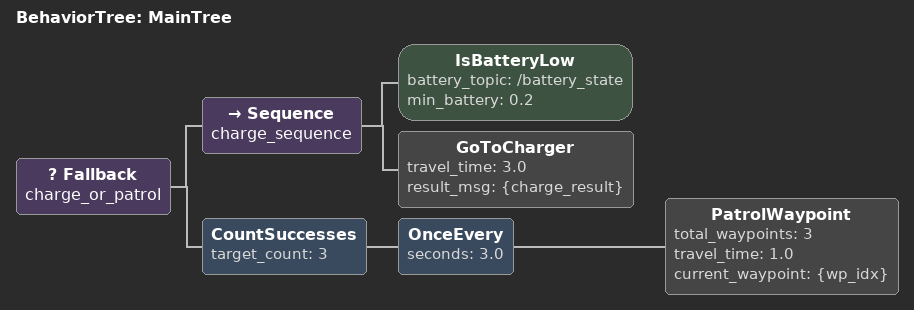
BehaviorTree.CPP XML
<?xml version="1.0"?>
<root main_tree_to_execute="MainTree">

  <BehaviorTree ID="MainTree">

    <Fallback name="charge_or_patrol">

      <!-- 任務 1:電量低就去充電 -->
      <Sequence name="charge_sequence">
        <IsBatteryLow battery_topic="/battery_state" min_battery="0.2"/>
        <GoToCharger travel_time="3.0" result_msg="{charge_result}"/>
      </Sequence>

      <!-- 任務 2:巡邏(每 3 秒走一個 waypoint,連走 3 個算一輪) -->
      <CountSuccesses target_count="3">
        <OnceEvery seconds="3.0">
          <PatrolWaypoint
            total_waypoints="3"
            travel_time="1.0"
            current_waypoint="{wp_idx}"/>
        </OnceEvery>
      </CountSuccesses>

    </Fallback>

  </BehaviorTree>

</root>
